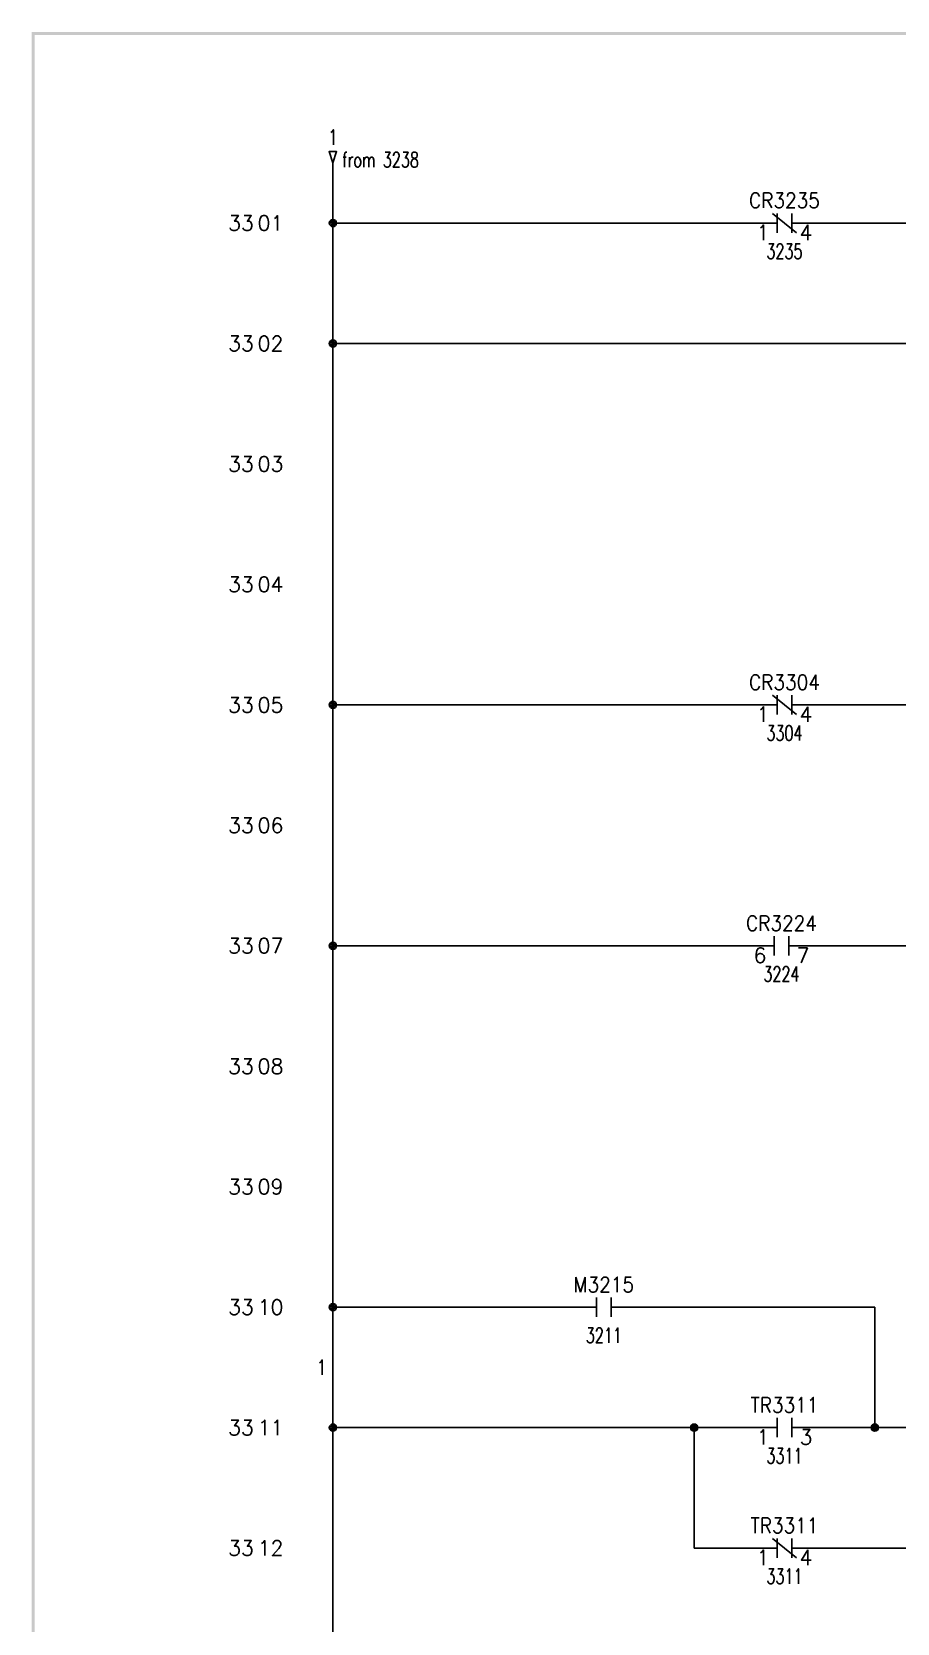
# Model space of a CAD drawing. Header units: inches. Extents: x 0 to 33.9, y 0 to 22.6.
# Drawn here: x 0 to 7.19, y 9.38 to 22.59 of the extents above; entities that cross this region are included whole.
import ezdxf
from ezdxf.enums import TextEntityAlignment as Align

# ---------------------------------------------------------------- set-up
doc = ezdxf.new("R2010")
doc.units = ezdxf.units.IN
doc.header["$LTSCALE"] = 0.5
doc.header["$MEASUREMENT"] = 0
for name, color, linetype in [('SYMS', 7, 'Continuous'), ('TAGS', 150, 'Continuous'), ('TERMS', 123, 'Continuous'), ('WIRENO', 72, 'Continuous'), ('WIREREF_DEST', 52, 'Continuous'), ('WIRES', 7, 'Continuous'), ('XREF', 7, 'Continuous'), ('XREFCHILD', 134, 'Continuous')]:
    doc.layers.add(name, color=color, linetype=linetype)
doc.styles.get("Standard").update_dxf_attribs({"font": 'romans.shx'})
doc.styles.add('WD', font='romans.shx')

# ---------------------------------------------------------------- blocks, each defined once
blk = doc.blocks.new('S&L Title Block V2')
at = {"color": 2}
for points in [[(0, 22.587), (0.025, 22.562), (33.9, 22.587), (33.875, 22.562)], [(0, 0), (0.025, 0.025), (0, 22.587), (0.025, 22.562)]]:
    blk.add_trace(points, dxfattribs=at)
for tag, height, p in [('TITLE#1', 0.15, (31.11, 1.739)), ('TITLE#2', 0.1, (31.129, 1.58))]:
    blk.add_attdef(tag, text='', height=height).set_placement(p, align=Align.CENTER)
for tag, p, height in [('DRAWNBY', (28.968, 0.735), 0.1), ('SCALE', (30.644, 0.731), 0.1), ('CHKBY', (28.975, 0.429), 0.1), ('DATE', (30.653, 0.449), 0.1), ('SH#', (32.993, 0.197), 0.125)]:
    blk.add_attdef(tag, p, '', height=height)
blk.add_attdef('JOB#', text='', height=0.125).set_placement((32.83, 0.195), align=Align.RIGHT)
at = {"flags": 9}
blk.add_attdef('WD_TB', (0, 0), '', height=0.1, dxfattribs=at)
blk = doc.blocks.new('WD_MLRH6')
at = {"style": 'WD'}
blk.add_attdef('SHEET', text='', height=0.125, dxfattribs=at).set_placement((-0.656, 0), align=Align.MIDDLE_RIGHT)
blk.add_attdef('RUNGFIRST', text='', height=0.125, dxfattribs=at).set_placement((-0.625, 0), align=Align.MIDDLE_LEFT)
at = {"style": 'WD', "flags": 1}
for tag, p in [('RUNGHORV', (-0.25, -0.127)), ('WIREMODE', (-0.25, -0.281)), ('RUNGDIST', (-0.25, -0.2)), ('RUNGCNT', (-0.25, -0.237)), ('RUNGINC', (-0.25, -0.163)), ('WIRE-START', (-0.25, -0.356)), ('WIRE-GSUF', (-0.25, -0.396)), ('WIREFMT', (-0.25, -0.321)), ('PH3SPACE', (-0.25, -0.437))]:
    blk.add_attdef(tag, text='', height=0.025, dxfattribs=at).set_placement(p, align=Align.RIGHT)
blk = doc.blocks.new('WDDOT')
for radius in [0.03, 0.0187, 0.00929]:
    blk.add_circle((0, 0), radius)
blk = doc.blocks.new('HCR21')
at = {"linetype": 'Continuous'}
for p, q in [((-0.062, 0.08), (-0.062, -0.08)), ((0.062, 0.08), (0.062, -0.08))]:
    blk.add_line(p, q, dxfattribs=at)
at = {"style": 'WD'}
for tag, width, p in [('INST', 0.7, (0, 0.451)), ('LOC', 0.7, (0, 0.281)), ('TAG2', 0.9, (0, 0.125)), ('XREF', 0.7, (0, -0.297)), ('DESC1', 0.7, (0, -0.449)), ('DESC2', 0.7, (0, -0.597)), ('DESC3', 0.7, (0, -0.744))]:
    blk.add_attdef(tag, text='', height=0.125, dxfattribs=dict(at, width=width)).set_placement(p, align=Align.CENTER)
for tag, p in [('X2LINK', (0, 0.125)), ('X8LINK', (0, -0.125))]:
    blk.add_attdef(tag, p, '', height=0.01, dxfattribs=at)
for tag, p, height, flags in [('X4TERM01', (-0.062, 0), 0.0125, 1), ('X1TERM02', (0.062, 0), 0.0125, 1), ('FAMILY', (0.097, 0.053), 0.01, 9), ('CONTACT', (0.097, 0.036), 0.01, 1)]:
    blk.add_attdef(tag, p, '', height=height, dxfattribs=dict(at, flags=flags))
at = {"linetype": 'Continuous', "style": 'WD', "flags": 8}
blk.add_attdef('TERM01', text='', height=0.125, dxfattribs=at).set_placement((-0.125, -0.016), align=Align.TOP_RIGHT)
blk.add_attdef('TERM02', text='', height=0.125, dxfattribs=at).set_placement((0.125, -0.016), align=Align.TOP_LEFT)
blk = doc.blocks.new('HA1D2')
blk.add_lwpolyline([(0, 0.094), (0.031, 0.094), (0, 0), (-0.031, 0.094), (0, 0.094)])
at = {"style": 'WD', "width": 0.8, "flags": 8}
blk.add_attdef('WIRENO', text='', height=0.125, dxfattribs=at).set_placement((0, 0.15), align=Align.CENTER)
at = {"style": 'WD', "flags": 1}
for tag, p in [('X8TERM01', (0, 0)), ('SIGCODE', (0.026, 0.066))]:
    blk.add_attdef(tag, p, '', height=0.01, dxfattribs=at)
at = {"style": 'WD', "width": 0.7}
for tag, p in [('XREF', (0.077, -0.037)), ('DESC1', (0.077, -0.206))]:
    blk.add_attdef(tag, p, '', height=0.125, dxfattribs=at)
blk = doc.blocks.new('WD_WNV')
at = {"linetype": 'Continuous', "style": 'WD', "width": 0.8}
blk.add_attdef('WIRENO', text='', height=0.125, dxfattribs=at).set_placement((-0.05, 0), align=Align.MIDDLE_RIGHT)
at = {"style": 'WD', "flags": 1}
for tag, p in [('W01USER', (-0.062, 0.094)), ('W02USER', (-0.062, 0.086)), ('W03USER', (-0.062, 0.078)), ('W04USER', (-0.062, 0.07)), ('W05USER', (-0.062, 0.062)), ('W06USER', (-0.062, 0.055)), ('W07USER', (-0.062, 0.047)), ('W08USER', (-0.062, 0.039)), ('W09USER', (-0.062, 0.031)), ('W10USER', (-0.062, 0.023))]:
    blk.add_attdef(tag, text='', height=0.005, dxfattribs=at).set_placement(p, align=Align.CENTER)
blk = doc.blocks.new('HCR22')
at = {"linetype": 'Continuous'}
for p, q in [((-0.1, 0.08), (0.1, -0.08)), ((-0.062, 0.08), (-0.062, -0.08)), ((0.062, 0.08), (0.062, -0.08))]:
    blk.add_line(p, q, dxfattribs=at)
at = {"style": 'WD'}
for tag, width, p in [('INST', 0.7, (0, 0.451)), ('LOC', 0.7, (0, 0.281)), ('TAG2', 0.9, (0, 0.125)), ('XREF', 0.7, (0, -0.297)), ('DESC1', 0.7, (0, -0.449)), ('DESC2', 0.7, (0, -0.597)), ('DESC3', 0.7, (0, -0.744))]:
    blk.add_attdef(tag, text='', height=0.125, dxfattribs=dict(at, width=width)).set_placement(p, align=Align.CENTER)
for tag, p in [('X2LINK', (0, 0.125)), ('X8LINK', (0, -0.125))]:
    blk.add_attdef(tag, p, '', height=0.01, dxfattribs=at)
for tag, p, height, flags in [('X4TERM01', (-0.062, 0), 0.0125, 1), ('X1TERM02', (0.062, 0), 0.0125, 1), ('FAMILY', (0.097, 0.036), 0.01, 9), ('CONTACT', (0.097, 0.02), 0.01, 1)]:
    blk.add_attdef(tag, p, '', height=height, dxfattribs=dict(at, flags=flags))
at = {"linetype": 'Continuous', "style": 'WD', "flags": 8}
blk.add_attdef('TERM01', text='', height=0.125, dxfattribs=at).set_placement((-0.125, -0.016), align=Align.TOP_RIGHT)
blk.add_attdef('TERM02', text='', height=0.125, dxfattribs=at).set_placement((0.125, -0.016), align=Align.TOP_LEFT)
blk = doc.blocks.new('HMS21')
at = {"linetype": 'Continuous'}
for p, q in [((-0.062, 0.08), (-0.062, -0.08)), ((0.062, 0.08), (0.062, -0.08))]:
    blk.add_line(p, q, dxfattribs=at)
at = {"style": 'WD'}
for tag, width, p in [('INST', 0.7, (0, 0.451)), ('LOC', 0.7, (0, 0.281)), ('TAG2', 0.9, (0, 0.125)), ('XREF', 0.7, (0, -0.297)), ('DESC1', 0.7, (0, -0.454)), ('DESC2', 0.7, (0, -0.61)), ('DESC3', 0.7, (0, -0.766))]:
    blk.add_attdef(tag, text='', height=0.125, dxfattribs=dict(at, width=width)).set_placement(p, align=Align.CENTER)
for tag, p in [('X2LINK', (0, 0.125)), ('X8LINK', (0, -0.125))]:
    blk.add_attdef(tag, p, '', height=0.01, dxfattribs=at)
for tag, p, height, flags in [('X4TERM01', (-0.062, 0), 0.0125, 1), ('X1TERM02', (0.062, 0), 0.0125, 1), ('FAMILY', (0.097, 0.053), 0.01, 9), ('CONTACT', (0.097, 0.036), 0.01, 1)]:
    blk.add_attdef(tag, p, '', height=height, dxfattribs=dict(at, flags=flags))
at = {"linetype": 'Continuous', "style": 'WD', "flags": 8}
blk.add_attdef('TERM01', text='', height=0.125, dxfattribs=at).set_placement((-0.125, -0.031), align=Align.TOP_RIGHT)
blk.add_attdef('TERM02', text='', height=0.125, dxfattribs=at).set_placement((0.125, -0.031), align=Align.TOP_LEFT)

msp = doc.modelspace()

# ---------------------------------------------------------------- linework, layer by layer
at = {"layer": 'WIRES'}
for p, q in [((2.5, 21.5), (2.5, 2.5)), ((2.5, 21), (6.187, 21)), ((6.312, 21), (8.688, 21)), ((2.5, 20), (9.95, 20)), ((2.5, 17), (6.187, 17)), ((6.312, 17), (8.688, 17)), ((2.5, 15), (6.163, 15)), ((6.288, 15), (9.95, 15)), ((2.5, 12), (4.687, 12)), ((4.812, 12), (7, 12)), ((7, 12), (7, 11)), ((2.5, 11), (6.187, 11)), ((5.5, 11), (5.5, 10)), ((6.312, 11), (7, 11)), ((7, 11), (7.562, 11)), ((5.5, 10), (6.187, 10)), ((6.312, 10), (8.844, 10))]:
    msp.add_line(p, q, dxfattribs=at)

# ---------------------------------------------------------------- block references
msp.add_blockref('S&L Title Block V2', (0, 0))
msp.add_blockref('WD_MLRH6', (2.5, 21)).add_auto_attribs({'RUNGFIRST': '01', 'SHEET': '33'})
at = {"layer": 'SYMS'}
ref = msp.add_blockref('HA1D2', (2.5, 21.5), dxfattribs=at)
ref.add_attrib('WIRENO', '1', dxfattribs={"layer": 'WIREREF_DEST', "height": 0.125, "style": 'WD', "width": 0.8, "flags": 8}).set_placement((2.5, 21.65), align=Align.CENTER)
ref.add_attrib('XREF', 'from 3238', (2.577, 21.463), dxfattribs={"layer": 'XREF', "height": 0.125, "style": 'WD', "width": 0.7})
ref = msp.add_blockref('HCR22', (6.25, 21), dxfattribs=at)
ref.add_attrib('XREF', '3235', dxfattribs={"layer": 'XREFCHILD', "height": 0.125, "style": 'WD', "width": 0.7}).set_placement((6.25, 20.703), align=Align.CENTER)
ref.add_attrib('TERM02', '4', dxfattribs={"layer": 'TERMS', "linetype": 'Continuous', "height": 0.125, "style": 'WD', "flags": 8}).set_placement((6.375, 20.984), align=Align.TOP_LEFT)
ref.add_attrib('TERM01', '1', dxfattribs={"layer": 'TERMS', "linetype": 'Continuous', "height": 0.125, "style": 'WD', "flags": 8}).set_placement((6.125, 20.984), align=Align.TOP_RIGHT)
ref.add_attrib('TAG2', 'CR3235', dxfattribs={"layer": 'TAGS', "height": 0.125, "style": 'WD', "width": 0.9}).set_placement((6.25, 21.125), align=Align.CENTER)
for p in [(2.5, 21), (2.5, 20), (2.5, 17), (2.5, 15), (2.5, 12), (2.5, 11), (5.5, 11), (7, 11)]:
    msp.add_blockref('WDDOT', p, dxfattribs=at)
ref = msp.add_blockref('HCR22', (6.25, 17), dxfattribs=at)
ref.add_attrib('XREF', '3304', dxfattribs={"layer": 'XREFCHILD', "height": 0.125, "style": 'WD', "width": 0.7}).set_placement((6.25, 16.703), align=Align.CENTER)
ref.add_attrib('TERM02', '4', dxfattribs={"layer": 'TERMS', "linetype": 'Continuous', "height": 0.125, "style": 'WD', "flags": 8}).set_placement((6.375, 16.984), align=Align.TOP_LEFT)
ref.add_attrib('TERM01', '1', dxfattribs={"layer": 'TERMS', "linetype": 'Continuous', "height": 0.125, "style": 'WD', "flags": 8}).set_placement((6.125, 16.984), align=Align.TOP_RIGHT)
ref.add_attrib('TAG2', 'CR3304', dxfattribs={"layer": 'TAGS', "height": 0.125, "style": 'WD', "width": 0.9}).set_placement((6.25, 17.125), align=Align.CENTER)
ref = msp.add_blockref('HCR21', (6.225, 15), dxfattribs=at)
ref.add_attrib('TERM02', '7', dxfattribs={"layer": 'TERMS', "linetype": 'Continuous', "height": 0.125, "style": 'WD', "flags": 8}).set_placement((6.35, 14.984), align=Align.TOP_LEFT)
ref.add_attrib('TERM01', '6', dxfattribs={"layer": 'TERMS', "linetype": 'Continuous', "height": 0.125, "style": 'WD', "flags": 8}).set_placement((6.1, 14.984), align=Align.TOP_RIGHT)
ref.add_attrib('XREF', '3224', dxfattribs={"layer": 'XREFCHILD', "height": 0.125, "style": 'WD', "width": 0.7}).set_placement((6.225, 14.703), align=Align.CENTER)
ref.add_attrib('TAG2', 'CR3224', dxfattribs={"layer": 'TAGS', "height": 0.125, "style": 'WD', "width": 0.9}).set_placement((6.225, 15.125), align=Align.CENTER)
ref = msp.add_blockref('HMS21', (4.75, 12), dxfattribs=at)
ref.add_attrib('XREF', '3211', dxfattribs={"layer": 'XREFCHILD', "height": 0.125, "style": 'WD', "width": 0.7}).set_placement((4.75, 11.703), align=Align.CENTER)
ref.add_attrib('TAG2', 'M3215', dxfattribs={"layer": 'TAGS', "height": 0.125, "style": 'WD', "width": 0.9}).set_placement((4.75, 12.125), align=Align.CENTER)
ref = msp.add_blockref('HCR21', (6.25, 11), dxfattribs=at)
ref.add_attrib('TERM02', '3', dxfattribs={"layer": 'TERMS', "linetype": 'Continuous', "height": 0.125, "style": 'WD', "flags": 8}).set_placement((6.375, 10.984), align=Align.TOP_LEFT)
ref.add_attrib('TERM01', '1', dxfattribs={"layer": 'TERMS', "linetype": 'Continuous', "height": 0.125, "style": 'WD', "flags": 8}).set_placement((6.125, 10.984), align=Align.TOP_RIGHT)
ref.add_attrib('XREF', '3311', dxfattribs={"layer": 'XREFCHILD', "height": 0.125, "style": 'WD', "width": 0.7}).set_placement((6.25, 10.703), align=Align.CENTER)
ref.add_attrib('TAG2', 'TR3311', dxfattribs={"layer": 'TAGS', "height": 0.125, "style": 'WD', "width": 0.9}).set_placement((6.25, 11.125), align=Align.CENTER)
ref = msp.add_blockref('HCR22', (6.25, 10), dxfattribs=at)
ref.add_attrib('XREF', '3311', dxfattribs={"layer": 'XREFCHILD', "height": 0.125, "style": 'WD', "width": 0.7}).set_placement((6.25, 9.703), align=Align.CENTER)
ref.add_attrib('TERM02', '4', dxfattribs={"layer": 'TERMS', "linetype": 'Continuous', "height": 0.125, "style": 'WD', "flags": 8}).set_placement((6.375, 9.984), align=Align.TOP_LEFT)
ref.add_attrib('TERM01', '1', dxfattribs={"layer": 'TERMS', "linetype": 'Continuous', "height": 0.125, "style": 'WD', "flags": 8}).set_placement((6.125, 9.984), align=Align.TOP_RIGHT)
ref.add_attrib('TAG2', 'TR3311', dxfattribs={"layer": 'TAGS', "height": 0.125, "style": 'WD', "width": 0.9}).set_placement((6.25, 10.125), align=Align.CENTER)
at = {"layer": 'WIRENO'}
ref = msp.add_blockref('WD_WNV', (2.5, 11.5), dxfattribs=at)
ref.add_attrib('WIRENO', '1', dxfattribs={"linetype": 'Continuous', "height": 0.125, "style": 'WD', "width": 0.8}).set_placement((2.45, 11.5), align=Align.MIDDLE_RIGHT)

# ---------------------------------------------------------------- texts
at = {"style": 'WD'}
for p in [(1.844, 20), (1.844, 19), (1.844, 18), (1.844, 17), (1.844, 16), (1.844, 15), (1.844, 14), (1.844, 13), (1.844, 12), (1.844, 11), (1.844, 10)]:
    msp.add_text('33', height=0.125, dxfattribs=at).set_placement(p, align=Align.MIDDLE_RIGHT)
for s, p in [('02', (1.875, 20)), ('03', (1.875, 19)), ('04', (1.875, 18)), ('05', (1.875, 17)), ('06', (1.875, 16)), ('07', (1.875, 15)), ('08', (1.875, 14)), ('09', (1.875, 13)), ('10', (1.875, 12)), ('11', (1.875, 11)), ('12', (1.875, 10))]:
    msp.add_text(s, height=0.125, dxfattribs=at).set_placement(p, align=Align.MIDDLE_LEFT)

doc.saveas('drawing.dxf')
